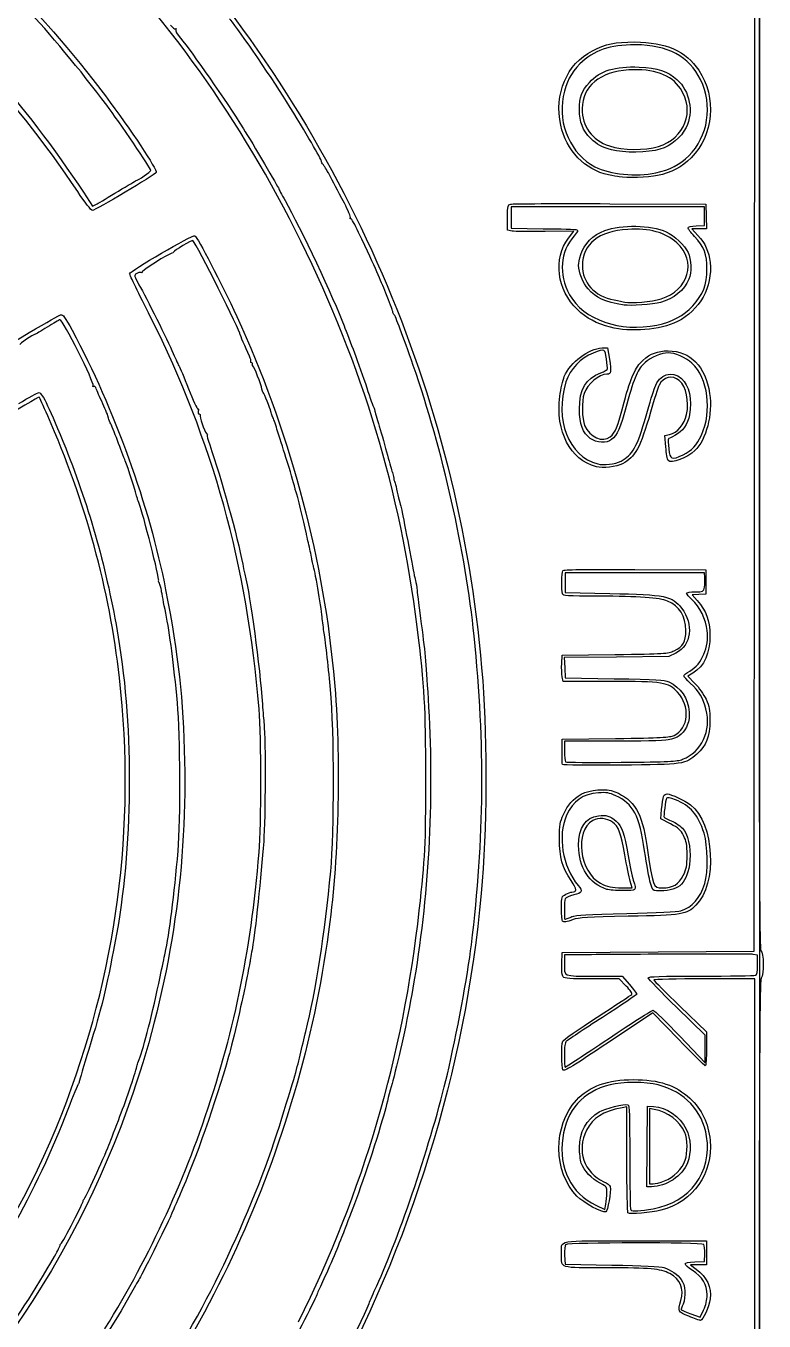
# Model space of a CAD drawing. Extents: x 30.9 to 96.9, y 156.2 to 225.1.
# Drawn here: x 81.19 to 96.92, y 180.49 to 208.09 of the extents above; entities that cross this region are included whole.
import ezdxf

# ---------------------------------------------------------------- set-up
doc = ezdxf.new("R2010")
doc.units = 0
doc.layers.add('Layer_1', color=7, linetype='CONTINUOUS')

msp = doc.modelspace()

# ---------------------------------------------------------------- linework, layer by layer
at = {"layer": 'Layer_1', "color": 3}
for p, q in [((96.819675, 223.645754), (96.819675, 157.5895)), ((96.71481, 199.963539), (96.72281, 211.556539)), ((93.66961, 205.446217), (93.66961, 205.446247)), ((94.66777, 205.519797), (94.66777, 205.519847)), ((93.82922, 204.872257), (93.82922, 204.872237)), ((94.61168, 204.958937), (94.61168, 204.958937)), ((82.28945, 204.557777), (82.28945, 204.557657)), ((82.41274, 204.544617), (82.60583, 204.250887)), ((83.15928, 204.569667), (83.15991, 204.569457)), ((82.60583, 204.250887), (82.70143, 204.298687)), ((93.63235, 204.300627), (95.67672, 204.292627)), ((95.67672, 204.292627), (95.68572, 204.027247)), ((91.45172, 203.734097), (91.45172, 204.005097)), ((93.58692, 204.231397), (91.5274, 204.231397)), ((91.5274, 204.231397), (91.5274, 204.003937)), ((91.5274, 204.003937), (91.5274, 203.776477)), ((95.64644, 204.231397), (93.58692, 204.231397)), ((95.64644, 204.034267), (95.64644, 204.231397)), ((95.64644, 203.837137), (95.64644, 204.034267)), ((95.68572, 204.027247), (95.69472, 203.761877)), ((91.55012, 203.715997), (91.45172, 203.734097)), ((91.5274, 203.776477), (92.20886, 203.768477)), ((92.86289, 203.715997), (92.25572, 203.706997)), ((92.75184, 203.569147), (92.86289, 203.715997)), ((95.53825, 203.761877), (95.38178, 203.761877)), ((95.38178, 203.761877), (95.50948, 203.623147)), ((95.4723, 203.828137), (95.64644, 203.837137)), ((95.69472, 203.761877), (95.53825, 203.761877)), ((93.93523, 202.141147), (93.93523, 202.141087)), ((94.72396, 202.272727), (94.72396, 202.272707)), ((93.6438, 201.668657), (93.64332, 201.668267)), ((94.63405, 201.714407), (94.63408, 201.714767)), ((93.46515, 201.226427), (93.58568, 201.229427)), ((93.58568, 201.229427), (93.62378, 200.986797)), ((96.70681, 188.37057), (96.71481, 199.963539)), ((94.80493, 199.364007), (94.90483, 199.384007)), ((94.82563, 199.115577), (94.80493, 199.364007)), ((93.87146, 198.816645), (93.87148, 198.816625)), ((93.34466, 198.693615), (93.34462, 198.693065)), ((94.16234, 196.43702), (92.67827, 196.43702)), ((92.67827, 196.43702), (92.67827, 196.22472)), ((95.64641, 196.43702), (94.16234, 196.43702)), ((94.1644, 196.50564), (95.67679, 196.49764)), ((95.65641, 196.33291), (95.64641, 196.43702)), ((95.67679, 196.49764), (95.67679, 196.23985)), ((92.67827, 196.22472), (92.67827, 196.01242)), ((92.67827, 196.01242), (93.63232, 195.99352)), ((95.67679, 196.23985), (95.67679, 195.98206)), ((95.53098, 195.97306), (95.38516, 195.96406)), ((95.38516, 195.96406), (95.49646, 195.8407)), ((95.67679, 195.98206), (95.53098, 195.97306)), ((92.60713, 194.49975), (92.61733, 194.67801)), ((92.61733, 194.67801), (93.73796, 194.69321)), ((93.7749, 194.63766), (92.66056, 194.62766)), ((92.66056, 194.62766), (92.66956, 194.41009)), ((94.88924, 194.64766), (93.7749, 194.63766)), ((95.04067, 194.72346), (94.88924, 194.64766)), ((92.66956, 194.41009), (92.67856, 194.19252)), ((92.63533, 194.11694), (92.61613, 194.21922)), ((93.62794, 194.11694), (92.63533, 194.11694)), ((92.67856, 194.19252), (93.72347, 194.17732)), ((95.39843, 194.29591), (95.29311, 194.23071)), ((95.29311, 194.23071), (95.44563, 194.07554)), ((92.61344, 192.63083), (92.61744, 192.88862)), ((92.61744, 192.88862), (93.75321, 192.90382)), ((93.68907, 192.84284), (92.66344, 192.84284)), ((92.66344, 192.84284), (92.66344, 192.6356)), ((95.18132, 192.45924), (95.18103, 192.45948)), ((92.62394, 192.34898), (92.62394, 192.34844)), ((94.71583, 191.18917), (94.73593, 191.38684)), ((94.92216, 191.08356), (94.71583, 191.18917)), ((93.57159, 189.68696), (93.57159, 189.68699)), ((93.8944, 189.72192), (94.11102, 189.71992)), ((94.11102, 189.71992), (94.06764, 189.86337)), ((92.81885, 189.1026), (92.81836, 189.10267)), ((92.62287, 189.01169), (92.62278, 189.01167)), ((92.60905, 188.10226), (92.61805, 188.34017)), ((92.61805, 188.34017), (94.66243, 188.35537)), ((92.98887, 188.29458), (92.66332, 188.29422)), ((92.66332, 188.29422), (92.66332, 188.11473)), ((94.66243, 188.35537), (96.70681, 188.37057)), ((96.78231, 188.28718), (96.68391, 188.30248)), ((96.78231, 188.08157), (96.78231, 188.28718)), ((93.83168, 187.77912), (93.25122, 187.77912)), ((93.29585, 187.83929), (93.89161, 187.83929)), ((93.98066, 187.62767), (93.83168, 187.77912)), ((93.89161, 187.83929), (94.04978, 187.65935)), ((96.72162, 187.77908), (95.64643, 187.77908)), ((96.72162, 173.6385), (96.72162, 187.77908)), ((95.6636, 186.58057), (95.05691, 187.17283)), ((95.13185, 187.19294), (95.69186, 186.65224)), ((94.55038, 187.05942), (93.60503, 186.42709)), ((95.09349, 186.49426), (94.55038, 187.05942)), ((95.69186, 186.65224), (95.69186, 186.29067)), ((93.60223, 186.50485), (93.60207, 186.50475)), ((95.12856, 186.55212), (95.6616, 185.99292)), ((95.6626, 186.28674), (95.6636, 186.58057)), ((95.6616, 185.99292), (95.6626, 186.28674)), ((93.99582, 185.0536), (93.89742, 185.0339)), ((93.99582, 183.9341), (93.99582, 185.0536)), ((94.42692, 184.20716), (94.43492, 185.06393)), ((94.43492, 185.06393), (94.56242, 185.05793)), ((94.57879, 184.99856), (94.48039, 185.01696)), ((94.48039, 185.01696), (94.48039, 184.21402)), ((94.41881, 183.34999), (94.42692, 184.20716)), ((94.48039, 184.21402), (94.48039, 183.41108)), ((94.51979, 183.34999), (94.41881, 183.34999)), ((94.48039, 183.41108), (94.55489, 183.41108)), ((94.79436, 183.47288), (94.79444, 183.47281)), ((93.33615, 182.95562), (93.52635, 182.86542)), ((93.52635, 182.86542), (93.54735, 182.97923)), ((94.01858, 182.79098), (94.01852, 182.79101)), ((94.55362, 182.88017), (94.55366, 182.87971)), ((94.16562, 182.19792), (95.69188, 182.19792)), ((95.69188, 182.19792), (95.69188, 181.94013)), ((95.64644, 181.7582), (95.65544, 181.91989)), ((95.69188, 181.94013), (95.69188, 181.68234)), ((92.66884, 181.89154), (92.67784, 181.69748)), ((92.67784, 181.69748), (93.67731, 181.68018)), ((95.52076, 181.68234), (95.34963, 181.68234)), ((95.34963, 181.68234), (95.47134, 181.59404)), ((95.44201, 181.7492), (95.64644, 181.7582)), ((95.69188, 181.68234), (95.52076, 181.68234)), ((95.70483, 181.04835), (95.70527, 181.04842)), ((95.31329, 180.58921), (95.31329, 180.58922)), ((95.35844, 180.64156), (95.55513, 180.56666)), ((95.55513, 180.56666), (95.62963, 180.72261))]:
    msp.add_line(p, q, dxfattribs=at)
for points in [[(71.74991, 214.721757), (76.17401, 213.190957), (80.05657, 210.357187), (82.88115, 206.597397)], [(96.8606, 211.546439), (96.8171, 211.529739), (96.8128, 210.475339), (96.8128, 199.960089)], [(87.04596, 203.503999), (85.75573, 206.110409), (84.19785, 208.290179), (82.16872, 210.328169)], [(82.28945, 204.557657), (80.88711, 206.666227), (79.19974, 208.453587), (77.17131, 209.979107)], [(84.25348, 209.975399), (88.1531, 205.487799), (90.47755, 199.965459), (90.92201, 194.13257)], [(82.90967, 206.400077), (82.35978, 207.134297), (81.64825, 207.989847), (81.21769, 208.434517)], [(86.74123, 206.476249), (86.37955, 207.058759), (85.61652, 208.166389), (85.52715, 208.238639)], [(84.27111, 208.106899), (84.31041, 208.053299), (84.35611, 208.017899), (84.37268, 208.028199)], [(84.38068, 208.011099), (84.36788, 207.990299), (84.40858, 207.915299), (84.47778, 207.832019)], [(84.37268, 208.028199), (84.38988, 208.038799), (84.39338, 208.031199), (84.38068, 208.011099)], [(84.47778, 207.832019), (84.72946, 207.529329), (85.4467, 206.498329), (85.82231, 205.899299)], [(94.17753, 207.686407), (93.62228, 207.688407), (93.2907, 207.574107), (92.99499, 207.279857)], [(93.26058, 207.559767), (93.54719, 207.708657), (93.73941, 207.748557), (94.16238, 207.746937)], [(94.16238, 207.746937), (94.82712, 207.743937), (95.2558, 207.555797), (95.5267, 207.146717)], [(95.56536, 206.944967), (95.32349, 207.440337), (94.86683, 207.684307), (94.17753, 207.686407)], [(92.58565, 205.971417), (92.44345, 206.643207), (92.71176, 207.274647), (93.26058, 207.559767)], [(92.99499, 207.279857), (92.79929, 207.085127), (92.70505, 206.900117), (92.63997, 206.582847)], [(94.03642, 207.150897), (93.41625, 207.113497), (93.04922, 206.808487), (93.04404, 206.326207)], [(93.1959, 206.884317), (93.42415, 207.137307), (93.74235, 207.235517), (94.25731, 207.211917)], [(95.13706, 206.755967), (94.94292, 207.046457), (94.56332, 207.182667), (94.03642, 207.150897)], [(94.25731, 207.211917), (94.64875, 207.194017), (94.8623, 207.123617), (95.06365, 206.946097)], [(95.5267, 207.146717), (95.91284, 206.563617), (95.84365, 205.757737), (95.36656, 205.281317)], [(80.52022, 207.014397), (81.0291, 206.478477), (81.81983, 205.446567), (82.41274, 204.544617)], [(92.98473, 206.309067), (92.98544, 206.574897), (93.03243, 206.703177), (93.1959, 206.884317)], [(94.66777, 205.519847), (95.23289, 205.694637), (95.45513, 206.280017), (95.13706, 206.755967)], [(95.06365, 206.946097), (95.33853, 206.703807), (95.4249, 206.252657), (95.25888, 205.926227)], [(95.31451, 205.320667), (95.73029, 205.737017), (95.83239, 206.398077), (95.56536, 206.944967)], [(82.88115, 206.597397), (83.42423, 205.874497), (83.98594, 205.027437), (83.96238, 204.966897)], [(87.48445, 205.206539), (87.48445, 205.247839), (87.16369, 205.795839), (86.74123, 206.476249)], [(92.63997, 206.582847), (92.51836, 205.990067), (92.80996, 205.343237), (93.31356, 205.088667)], [(83.84962, 205.009137), (83.84962, 205.046237), (83.16612, 206.057667), (82.90967, 206.400077)], [(93.22694, 205.692017), (93.05114, 205.866257), (92.98406, 206.037137), (92.98473, 206.309067)], [(93.04404, 206.326207), (93.04004, 205.946667), (93.24946, 205.659317), (93.62316, 205.531797)], [(93.60207, 204.917337), (93.10592, 205.016137), (92.69838, 205.438787), (92.58565, 205.971417)], [(95.25888, 205.926227), (95.14748, 205.707157), (94.93995, 205.533957), (94.69992, 205.459717)], [(85.82231, 205.899299), (86.01384, 205.593839), (86.57399, 204.641449), (86.57399, 204.621259)], [(93.66961, 205.446247), (93.45602, 205.503847), (93.36691, 205.553307), (93.22694, 205.692017)], [(93.62316, 205.531797), (93.90041, 205.437197), (94.38271, 205.431687), (94.66777, 205.519797)], [(94.69992, 205.459717), (94.46255, 205.386317), (93.91834, 205.379217), (93.66961, 205.446217)], [(87.52665, 205.129039), (87.50345, 205.155339), (87.48445, 205.190239), (87.48445, 205.206539)], [(87.97377, 204.312789), (87.68373, 204.870969), (87.56819, 205.081909), (87.52665, 205.129039)], [(94.61168, 204.958937), (94.91493, 205.023237), (95.12602, 205.131927), (95.31451, 205.320667)], [(95.36656, 205.281317), (95.16406, 205.079107), (94.94383, 204.962227), (94.64645, 204.899157)], [(83.96238, 204.966897), (83.94368, 204.918797), (82.66499, 204.155927), (82.60311, 204.155927)], [(83.53398, 204.792677), (83.56988, 204.792677), (83.84962, 204.984487), (83.84962, 205.009137)], [(93.31356, 205.088667), (93.63508, 204.926147), (94.19391, 204.870307), (94.61168, 204.958937)], [(93.82922, 204.872237), (93.79592, 204.879237), (93.69369, 204.899137), (93.60207, 204.917337)], [(94.64645, 204.899157), (94.45417, 204.858357), (93.9789, 204.842757), (93.82922, 204.872257)], [(82.60311, 204.155927), (82.57721, 204.155927), (82.43862, 204.333467), (82.28945, 204.557777)], [(82.70143, 204.298687), (82.75403, 204.324987), (82.96006, 204.446897), (83.15928, 204.569667)], [(83.15991, 204.569457), (83.35913, 204.692227), (83.52746, 204.792677), (83.53398, 204.792677)], [(86.57399, 204.621259), (86.57399, 204.614259), (86.63489, 204.500799), (86.70928, 204.369489)], [(86.70928, 204.369489), (87.03556, 203.793679), (87.74548, 202.286129), (87.96692, 201.698829)], [(88.10084, 203.997239), (88.11184, 204.015039), (88.05474, 204.157079), (87.97377, 204.312789)], [(91.45172, 204.005097), (91.45172, 204.261017), (91.45572, 204.277017), (91.51982, 204.292627)], [(91.51982, 204.292627), (91.55732, 204.301627), (92.50794, 204.305327), (93.63235, 204.300627)], [(88.10784, 203.981439), (88.09274, 203.972439), (88.08944, 203.979439), (88.10084, 203.997239)], [(88.27835, 203.690429), (88.19965, 203.859659), (88.1229, 203.990609), (88.10784, 203.981439)], [(92.25572, 203.706997), (91.92178, 203.701997), (91.60425, 203.705997), (91.55012, 203.715997)], [(92.20886, 203.768477), (92.58367, 203.764477), (92.90869, 203.753877), (92.93115, 203.745577)], [(92.93115, 203.745577), (92.96055, 203.734677), (92.94445, 203.699077), (92.87415, 203.618827)], [(93.01484, 203.217627), (93.08024, 203.438517), (93.27838, 203.636887), (93.52637, 203.729827)], [(94.01653, 203.753287), (93.39448, 203.715587), (93.04675, 203.441327), (93.04651, 202.988087)], [(93.52637, 203.729827), (93.8755, 203.860667), (94.50125, 203.846867), (94.83404, 203.701027)], [(95.05672, 203.469167), (94.81316, 203.689077), (94.4762, 203.781117), (94.01653, 203.753287)], [(95.29814, 203.785837), (95.29814, 203.805037), (95.37164, 203.822937), (95.4723, 203.828137)], [(95.43658, 203.604387), (95.36048, 203.685887), (95.29814, 203.767547), (95.29814, 203.785837)], [(83.39564, 202.805899), (83.39564, 202.862299), (84.73853, 203.647149), (84.78555, 203.618259)], [(84.74315, 203.513629), (84.72715, 203.529929), (84.33428, 203.295649), (84.33428, 203.269789)], [(85.75334, 201.509009), (85.76714, 201.567109), (84.83209, 203.422739), (84.74315, 203.513629)], [(84.78555, 203.618259), (84.84645, 203.580759), (85.35587, 202.602229), (85.68177, 201.896419)], [(89.52589, 195.28506), (89.17527, 198.142185), (88.35589, 200.857789), (87.04596, 203.503999)], [(88.85841, 202.391089), (88.73185, 202.709409), (88.66547, 202.858119), (88.27835, 203.690429)], [(92.94253, 202.043377), (92.50465, 202.458067), (92.42055, 203.131027), (92.75184, 203.569147)], [(92.87415, 203.618827), (92.57059, 203.272617), (92.53366, 202.804647), (92.77485, 202.360867)], [(94.72396, 202.272707), (95.3198, 202.458727), (95.49163, 203.076497), (95.05672, 203.469167)], [(94.83404, 203.701027), (95.00382, 203.626627), (95.23406, 203.410177), (95.30208, 203.261077)], [(95.70295, 202.912257), (95.70495, 203.223117), (95.64455, 203.381807), (95.43658, 203.604387)], [(95.50948, 203.623147), (95.66746, 203.451527), (95.74256, 203.285377), (95.76892, 203.049157)], [(84.29648, 203.244989), (84.23508, 203.243989), (83.63725, 202.862209), (83.66027, 202.839149)], [(84.33428, 203.269789), (84.33428, 203.256689), (84.31728, 203.245489), (84.29648, 203.244989)], [(92.96604, 202.988087), (92.96604, 203.023687), (92.98804, 203.127017), (93.01484, 203.217627)], [(95.30208, 203.261077), (95.36858, 203.115347), (95.37598, 202.830487), (95.31708, 202.689247)], [(93.16965, 202.484177), (93.06495, 202.600237), (92.96604, 202.845017), (92.96604, 202.988087)], [(93.04651, 202.988087), (93.04622, 202.613767), (93.30261, 202.333817), (93.72321, 202.248927)], [(95.76892, 203.049157), (95.82642, 202.533207), (95.54194, 202.019187), (95.07148, 201.789247)], [(95.3983, 202.122657), (95.62096, 202.363477), (95.70006, 202.568497), (95.70295, 202.912257)], [(83.84407, 201.880239), (83.59743, 202.371759), (83.39564, 202.788299), (83.39564, 202.805899)], [(83.53887, 202.809249), (83.48867, 202.771049), (83.49217, 202.756449), (83.59517, 202.575059)], [(83.63687, 202.834149), (83.61237, 202.843149), (83.56827, 202.831149), (83.53887, 202.809249)], [(83.66027, 202.839149), (83.67187, 202.827549), (83.66127, 202.825249), (83.63687, 202.834149)], [(95.31708, 202.689247), (95.22178, 202.460777), (94.98805, 202.269937), (94.71435, 202.197047)], [(83.59517, 202.575059), (83.75647, 202.291069), (84.2045, 201.391569), (84.32452, 201.110779)], [(89.00412, 202.002789), (88.99912, 202.027789), (88.93342, 202.202549), (88.85841, 202.391089)], [(92.77485, 202.360867), (93.06469, 201.827607), (93.85949, 201.551247), (94.63405, 201.714407)], [(93.93523, 202.141087), (93.50047, 202.215987), (93.35133, 202.282817), (93.16965, 202.484177)], [(93.72321, 202.248927), (93.81481, 202.230427), (93.91705, 202.209027), (93.95037, 202.201327)], [(94.71435, 202.197047), (94.54957, 202.153147), (94.0666, 202.118547), (93.93523, 202.141147)], [(93.95037, 202.201327), (94.07907, 202.171627), (94.53505, 202.213727), (94.72396, 202.272727)], [(94.63408, 201.714767), (94.96431, 201.784367), (95.20355, 201.912017), (95.3983, 202.122657)], [(77.86062, 199.492329), (77.87922, 199.540929), (81.83508, 201.916799), (81.92641, 201.934249)], [(81.91194, 201.827899), (81.89444, 201.823899), (81.77149, 201.751899), (81.6388, 201.668679)], [(82.61941, 200.418809), (82.65381, 200.474509), (81.96745, 201.841519), (81.91194, 201.827899)], [(81.92641, 201.934249), (81.97641, 201.944249), (82.01921, 201.885849), (82.17145, 201.602669)], [(86.15631, 193.52584), (85.89269, 196.63793), (85.17701, 199.223759), (83.84407, 201.880239)], [(85.68177, 201.896419), (86.77713, 199.524259), (87.48814, 196.91317), (87.7415, 194.33231)], [(89.03172, 201.942089), (89.02172, 201.950089), (89.00932, 201.977789), (89.00412, 202.002789)], [(89.44309, 200.850269), (89.22249, 201.484539), (89.05855, 201.919649), (89.03172, 201.942089)], [(93.64332, 201.668267), (93.34812, 201.745767), (93.13805, 201.858207), (92.94253, 202.043377)], [(95.07148, 201.789247), (94.69998, 201.607677), (94.07664, 201.555037), (93.6438, 201.668657)], [(81.38359, 201.517279), (81.34179, 201.517279), (81.03698, 201.311529), (81.05382, 201.294679)], [(81.6388, 201.668679), (81.50611, 201.585379), (81.39126, 201.517279), (81.38359, 201.517279)], [(82.17145, 201.602669), (83.07191, 199.927509), (83.81572, 197.863206), (84.16375, 196.07341)], [(85.95465, 201.048349), (85.86105, 201.252579), (85.75178, 201.502509), (85.75334, 201.509009)], [(87.96692, 201.698829), (88.01412, 201.573729), (88.11305, 201.314419), (88.18683, 201.122589)], [(84.32452, 201.110779), (84.38162, 200.977059), (84.43905, 200.853469), (84.45202, 200.836119)], [(85.98105, 200.934619), (85.98905, 200.947819), (85.97705, 200.999019), (85.95465, 201.048349)], [(88.18683, 201.122589), (88.26053, 200.930759), (88.37951, 200.596389), (88.45103, 200.379549)], [(92.66164, 200.618777), (92.79033, 200.919387), (93.1889, 201.220817), (93.46515, 201.226427)], [(93.27782, 201.117837), (93.01486, 201.019337), (92.77897, 200.771187), (92.69766, 200.507587)], [(93.56013, 200.993877), (93.53203, 201.210857), (93.52923, 201.212037), (93.27782, 201.117837)], [(93.58583, 200.778537), (93.58511, 200.792737), (93.57363, 200.889617), (93.56013, 200.993877)], [(93.62378, 200.986797), (93.66698, 200.711527), (93.65988, 200.668357), (93.57158, 200.668357)], [(93.93856, 200.074177), (94.08307, 200.609657), (94.17486, 200.813417), (94.33806, 200.961067)], [(94.33806, 200.961067), (94.503, 201.110277), (94.64358, 201.163547), (94.87416, 201.164197)], [(94.87411, 201.122777), (94.74377, 201.122777), (94.49655, 201.018897), (94.38289, 200.916357)], [(95.38139, 200.900867), (95.25349, 201.018397), (95.01485, 201.122777), (94.87411, 201.122777)], [(94.87416, 201.164197), (95.34922, 201.165197), (95.66845, 200.837767), (95.75879, 200.255897)], [(84.45202, 200.836119), (84.46492, 200.818819), (84.5547, 200.603619), (84.6514, 200.357989)], [(86.00015, 200.910619), (85.98155, 200.910619), (85.97295, 200.921419), (85.98105, 200.934619)], [(86.01685, 200.882919), (86.02585, 200.898219), (86.01885, 200.910619), (86.00015, 200.910619)], [(86.02285, 200.845019), (86.00995, 200.851019), (86.00705, 200.867619), (86.01685, 200.882919)], [(86.21754, 200.349599), (86.20334, 200.442099), (86.04953, 200.833489), (86.02285, 200.845019)], [(90.73999, 195.08792), (90.56049, 196.86978), (90.07085, 199.045317), (89.44309, 200.850269)], [(92.98496, 199.922727), (92.98396, 200.347877), (93.1165, 200.573917), (93.43831, 200.696237)], [(93.43831, 200.696237), (93.52001, 200.727337), (93.58642, 200.764337), (93.58583, 200.778537)], [(94.38289, 200.916357), (94.22648, 200.775257), (94.15791, 200.618527), (93.99546, 200.030957)], [(94.58972, 200.386407), (94.69137, 200.666527), (94.9555, 200.754177), (95.15895, 200.575307)], [(95.58423, 199.366637), (95.8184, 199.879357), (95.7251, 200.585087), (95.38139, 200.900867)], [(82.63181, 200.406009), (82.61301, 200.394309), (82.60771, 200.400009), (82.61941, 200.418809)], [(82.68631, 200.357609), (82.67411, 200.396109), (82.65021, 200.417409), (82.63181, 200.406009)], [(92.69766, 200.507587), (92.44837, 199.699387), (92.75066, 198.916595), (93.37489, 198.753845)], [(92.56594, 200.196387), (92.58554, 200.351397), (92.62854, 200.541467), (92.66164, 200.618777)], [(93.57158, 200.668357), (93.39706, 200.668357), (93.15659, 200.463577), (93.08276, 200.252107)], [(94.6809, 200.431467), (94.6581, 200.386567), (94.57631, 200.128327), (94.49916, 199.857517)], [(95.11211, 200.530867), (94.96053, 200.658577), (94.7746, 200.615667), (94.6809, 200.431467)], [(95.26808, 199.804877), (95.32768, 200.092677), (95.26008, 200.405867), (95.11211, 200.530867)], [(95.15895, 200.575307), (95.31983, 200.433857), (95.38957, 200.120727), (95.33093, 199.803067)], [(81.46944, 200.179479), (81.46144, 200.188479), (79.55135, 199.060667), (79.49241, 199.012297)], [(81.03342, 200.042069), (81.24165, 200.169149), (81.43631, 200.273299), (81.46601, 200.273499)], [(81.46601, 200.273499), (81.53261, 200.273899), (81.69872, 199.927679), (82.03364, 199.089819)], [(81.65065, 199.780649), (81.55695, 199.993529), (81.47536, 200.172999), (81.46944, 200.179479)], [(82.82478, 200.036919), (82.76058, 200.175529), (82.69826, 200.319829), (82.68631, 200.357609)], [(84.6514, 200.357989), (84.7481, 200.112359), (84.83773, 199.917899), (84.85057, 199.925849)], [(86.24384, 200.273799), (86.23484, 200.281799), (86.22264, 200.316299), (86.21754, 200.349599)], [(86.4061, 199.875189), (86.3938, 199.936289), (86.26356, 200.256239), (86.24384, 200.273799)], [(88.45103, 200.379549), (88.52253, 200.162699), (88.5891, 199.971629), (88.59888, 199.954949)], [(93.34462, 198.693065), (92.78773, 198.838805), (92.47167, 199.448997), (92.56594, 200.196387)], [(93.08276, 200.252107), (93.02866, 200.097167), (93.03596, 199.709897), (93.09546, 199.576537)], [(94.4056, 199.779067), (94.4813, 200.042687), (94.56417, 200.315987), (94.58972, 200.386407)], [(95.75879, 200.255897), (95.82739, 199.814087), (95.68699, 199.267937), (95.44604, 199.039755)], [(82.94173, 199.748799), (82.94173, 199.768599), (82.88903, 199.898319), (82.82478, 200.036919)], [(84.85857, 199.879649), (84.84957, 199.844349), (84.85757, 199.818949), (84.87827, 199.818949)], [(84.85057, 199.925849), (84.86337, 199.933849), (84.86677, 199.912949), (84.85857, 199.879649)], [(86.4517, 199.743059), (86.4312, 199.793059), (86.4106, 199.852559), (86.4061, 199.875189)], [(88.59888, 199.954949), (88.60888, 199.938249), (88.61898, 199.909649), (88.62178, 199.891249)], [(88.62178, 199.891249), (88.62478, 199.872949), (88.66838, 199.722779), (88.71908, 199.557639)], [(93.2148, 199.298437), (93.05729, 199.410747), (92.98566, 199.605287), (92.98496, 199.922727)], [(93.64073, 199.333817), (93.74874, 199.419117), (93.78833, 199.517477), (93.93856, 200.074177)], [(93.99546, 200.030957), (93.84916, 199.501757), (93.79207, 199.368297), (93.67105, 199.272637)], [(94.49916, 199.857517), (94.28444, 199.103687), (94.17192, 198.896115), (93.90274, 198.757115)], [(96.8128, 199.960089), (96.8128, 190.43949), (96.8198, 188.38945), (96.8525, 188.37688)], [(83.18093, 194.19284), (82.96777, 196.08885), (82.4601, 197.942555), (81.65065, 199.780649)], [(82.98313, 199.633519), (82.96043, 199.677019), (82.94183, 199.728919), (82.94173, 199.748799)], [(83.13723, 199.254409), (83.07523, 199.419379), (83.00583, 199.589969), (82.98313, 199.633519)], [(84.87827, 199.818949), (84.89787, 199.818949), (84.90677, 199.807449), (84.89807, 199.793349)], [(84.89807, 199.793349), (84.88047, 199.764849), (84.98887, 199.461249), (85.03784, 199.401959)], [(86.5506, 199.454929), (86.5168, 199.563359), (86.4723, 199.693009), (86.4517, 199.743059)], [(93.09546, 199.576537), (93.21034, 199.319137), (93.47365, 199.201937), (93.64073, 199.333817)], [(93.87148, 198.816625), (94.12026, 198.944805), (94.21507, 199.115647), (94.4056, 199.779067)], [(94.90483, 199.384007), (95.06691, 199.416507), (95.2257, 199.600447), (95.26808, 199.804877)], [(95.33093, 199.803067), (95.29193, 199.591737), (95.18919, 199.447007), (95.01624, 199.359677)], [(85.03784, 199.401959), (85.05504, 199.381159), (85.06094, 199.364059), (85.05094, 199.364059)], [(85.05094, 199.364059), (85.04094, 199.364059), (85.06484, 199.271959), (85.10414, 199.159349)], [(86.72827, 198.893857), (86.66437, 199.094029), (86.58445, 199.346509), (86.5506, 199.454929)], [(88.71908, 199.557639), (88.76978, 199.392499), (88.84811, 199.114079), (88.89298, 198.938927)], [(93.67105, 199.272637), (93.56519, 199.188937), (93.3514, 199.201037), (93.2148, 199.298437)], [(95.01624, 199.359677), (94.94644, 199.324477), (94.88466, 199.291477), (94.87903, 199.286577)], [(95.19213, 198.950765), (95.38203, 199.040665), (95.48544, 199.150357), (95.58423, 199.366637)], [(82.03364, 199.089819), (82.55543, 197.784466), (82.91255, 196.5006), (83.15334, 195.06443)], [(83.30441, 198.817997), (83.27451, 198.893097), (83.19929, 199.089449), (83.13723, 199.254409)], [(85.10414, 199.159349), (85.35123, 198.451037), (85.69553, 197.205549), (85.80628, 196.61938)], [(94.87883, 198.827855), (94.86093, 198.849455), (94.83703, 198.978925), (94.82563, 199.115577)], [(94.87903, 199.286577), (94.87303, 199.281577), (94.87832, 199.187777), (94.89013, 199.078007)], [(95.44604, 199.039755), (95.27966, 198.882165), (94.93922, 198.754985), (94.87883, 198.827855)], [(94.89013, 199.078007), (94.91513, 198.844205), (94.94253, 198.832635), (95.19213, 198.950765)], [(83.56108, 198.017325), (83.54228, 198.105225), (83.35243, 198.697377), (83.30441, 198.817997)], [(86.92233, 198.226635), (86.88743, 198.376435), (86.82633, 198.586507), (86.72827, 198.893857)], [(88.89298, 198.938927), (88.93788, 198.763787), (88.98268, 198.606837), (88.99248, 198.590147)], [(93.90274, 198.757115), (93.77834, 198.692915), (93.47801, 198.658715), (93.34466, 198.693615)], [(93.37489, 198.753845), (93.50363, 198.720245), (93.74321, 198.750845), (93.87146, 198.816645)], [(88.99248, 198.590147), (89.00248, 198.573447), (89.01458, 198.525747), (89.01968, 198.484007)], [(89.01968, 198.484007), (89.02468, 198.442307), (89.03738, 198.387707), (89.04768, 198.362685)], [(86.94853, 198.150835), (86.93803, 198.175835), (86.92613, 198.209935), (86.92233, 198.226635)], [(89.04768, 198.362685), (89.05798, 198.337685), (89.07028, 198.298485), (89.07488, 198.275585)], [(89.07488, 198.275585), (89.10488, 198.127295), (89.15548, 197.915865), (89.17018, 197.877396)], [(83.60538, 197.892985), (83.58488, 197.942985), (83.56498, 197.998975), (83.56108, 198.017325)], [(87.16397, 197.266119), (87.10257, 197.545506), (86.96425, 198.113535), (86.94853, 198.150835)], [(84.01576, 196.27461), (84.03786, 196.29671), (83.67841, 197.714286), (83.60538, 197.892985)], [(89.17018, 197.877396), (89.18018, 197.852396), (89.19268, 197.804596), (89.19888, 197.771246)], [(89.19888, 197.771246), (89.24198, 197.541596), (89.45972, 196.40066), (89.46511, 196.37618)], [(87.22737, 196.9832), (87.20107, 197.099959), (87.17257, 197.227279), (87.16397, 197.266119)], [(87.28627, 196.68838), (87.28027, 196.73378), (87.25367, 196.86645), (87.22737, 196.9832)], [(85.80628, 196.61938), (85.81528, 196.56938), (85.83678, 196.47381), (85.85308, 196.40708)], [(87.31277, 196.58072), (87.30377, 196.59452), (87.29227, 196.64302), (87.28627, 196.68838)], [(87.49927, 195.49714), (87.47887, 195.7103), (87.33538, 196.54409), (87.31277, 196.58072)], [(84.03166, 196.21001), (84.01626, 196.23891), (84.00906, 196.26791), (84.01576, 196.27461)], [(85.85308, 196.40708), (85.97235, 195.91793), (86.17078, 194.44836), (86.22779, 193.63204)], [(89.46511, 196.37618), (89.46911, 196.35948), (89.48041, 196.31178), (89.49091, 196.27003)], [(89.49091, 196.27003), (89.50141, 196.22833), (89.51611, 196.1328), (89.52361, 196.05773)], [(92.62071, 195.98982), (92.59781, 196.06642), (92.60511, 196.43829), (92.63071, 196.47904)], [(92.63071, 196.47904), (92.64621, 196.50424), (93.05908, 196.51144), (94.1644, 196.50564)], [(95.64741, 196.12819), (95.65781, 196.18349), (95.66181, 196.27565), (95.65641, 196.33291)], [(84.07486, 196.05477), (84.06686, 196.11127), (84.04706, 196.18115), (84.03166, 196.21001)], [(84.16706, 195.57291), (84.12466, 195.78142), (84.08316, 195.99826), (84.07486, 196.05477)], [(84.16375, 196.07341), (84.43898, 194.65801), (84.53894, 193.7514), (84.5667, 192.41885)], [(89.52361, 196.05773), (89.53061, 195.98263), (89.57121, 195.66195), (89.61271, 195.34502)], [(93.39926, 195.93592), (92.6995, 195.93667), (92.63525, 195.94092), (92.62071, 195.98982)], [(93.63232, 195.99352), (94.82344, 195.96992), (94.96396, 195.94122), (95.16186, 195.68145)], [(95.26785, 195.99719), (95.26785, 196.01409), (95.34785, 196.02759), (95.44821, 196.02759)], [(95.38872, 195.85745), (95.32222, 195.91755), (95.26785, 195.98047), (95.26785, 195.99719)], [(95.44821, 196.02759), (95.62844, 196.02759), (95.62856, 196.02765), (95.64741, 196.12819)], [(94.86459, 195.83), (94.69113, 195.9026), (94.24169, 195.93505), (93.39926, 195.93592)], [(95.25119, 195.20749), (95.24919, 195.50978), (95.11592, 195.72484), (94.86459, 195.83)], [(95.71001, 195.20738), (95.68511, 195.42721), (95.54025, 195.72036), (95.38872, 195.85745)], [(95.49646, 195.8407), (95.68427, 195.63254), (95.76148, 195.42031), (95.7648, 195.10319)], [(84.41482, 193.66223), (84.33842, 194.49359), (84.25368, 195.14672), (84.16706, 195.57291)], [(87.54427, 195.14836), (87.52907, 195.24006), (87.50887, 195.39705), (87.49927, 195.49714)], [(95.16186, 195.68145), (95.42569, 195.33508), (95.36912, 194.88791), (95.04067, 194.72346)], [(89.70966, 192.07025), (89.70894, 193.58708), (89.68716, 193.97119), (89.52589, 195.28506)], [(89.61271, 195.34502), (89.70501, 194.64038), (89.71376, 194.54101), (89.76923, 193.57081)], [(94.99989, 194.77381), (95.1961, 194.86461), (95.25257, 194.96208), (95.25119, 195.20749)], [(95.34029, 194.34085), (95.59729, 194.49167), (95.7504, 194.8505), (95.71001, 195.20738)], [(83.15334, 195.06443), (83.48917, 193.0615), (83.46493, 190.56481), (83.09044, 188.58234)], [(87.67885, 193.95039), (87.64605, 194.31903), (87.57106, 194.98638), (87.54427, 195.14836)], [(90.68159, 188.50668), (90.96034, 190.80596), (90.97742, 192.73095), (90.73999, 195.08792)], [(95.7648, 195.10319), (95.7688, 194.71665), (95.64799, 194.45036), (95.39843, 194.29591)], [(93.73796, 194.69321), (94.80463, 194.70761), (94.86538, 194.71151), (94.99989, 194.77381)], [(87.7415, 194.33231), (87.90184, 192.69905), (87.87214, 190.61924), (87.6653, 188.99832)], [(92.61613, 194.21922), (92.60563, 194.27552), (92.60153, 194.40171), (92.60713, 194.49975)], [(95.20728, 194.23598), (95.20728, 194.25068), (95.26708, 194.29788), (95.34029, 194.34085)], [(81.94924, 184.89742), (83.12067, 187.86182), (83.53835, 191.01396), (83.18093, 194.19284)], [(90.92201, 194.13257), (91.02519, 192.7785), (91.01221, 190.97038), (90.88961, 189.59849)], [(95.07559, 193.88864), (94.86831, 194.10425), (94.78783, 194.11694), (93.62794, 194.11694)], [(93.72347, 194.17732), (94.64456, 194.16392), (94.78273, 194.15572), (94.88953, 194.10742)], [(94.88953, 194.10742), (95.14583, 193.99173), (95.29795, 193.76474), (95.31977, 193.46545)], [(95.34783, 194.07963), (95.27053, 194.15083), (95.20728, 194.22122), (95.20728, 194.23598)], [(95.68093, 193.53354), (95.62243, 193.76228), (95.53283, 193.90915), (95.34783, 194.07963)], [(95.44563, 194.07554), (95.52953, 193.99014), (95.63614, 193.83848), (95.68256, 193.73839)], [(87.68385, 190.0735), (87.76285, 190.911), (87.76035, 193.04018), (87.67885, 193.95039)], [(95.00189, 192.97022), (95.31309, 193.11147), (95.35235, 193.60075), (95.07559, 193.88864)], [(84.43012, 190.50808), (84.48732, 191.16577), (84.47862, 192.96848), (84.41482, 193.66223)], [(86.15731, 190.47785), (86.20631, 191.05431), (86.20551, 192.94078), (86.15631, 193.52584)], [(86.22779, 193.63204), (86.23889, 193.47358), (86.25419, 193.28251), (86.26179, 193.20744)], [(89.76923, 193.57081), (89.88491, 191.54742), (89.77023, 189.50834), (89.43393, 187.58096)], [(95.18103, 192.45948), (95.59152, 192.61547), (95.80079, 193.06509), (95.68093, 193.53354)], [(95.68256, 193.73839), (95.75586, 193.5803), (95.76676, 193.5206), (95.76516, 193.28347)], [(95.31977, 193.46545), (95.33067, 193.31599), (95.32013, 193.25798), (95.26277, 193.14788)], [(95.76516, 193.28347), (95.76316, 192.94343), (95.68626, 192.74559), (95.48912, 192.57189)], [(86.26179, 193.20744), (86.29629, 192.8675), (86.29129, 191.21291), (86.25379, 190.70536)], [(93.75321, 192.90382), (94.73305, 192.91692), (94.90447, 192.92602), (95.00189, 192.97022)], [(95.26277, 193.14788), (95.17347, 192.97681), (95.08223, 192.9118), (94.87783, 192.87344)], [(94.87783, 192.87344), (94.78813, 192.85664), (94.25315, 192.84284), (93.68907, 192.84284)], [(84.5667, 192.41885), (84.6172, 189.99313), (84.25026, 187.63416), (83.46552, 185.34023)], [(92.62394, 192.34844), (92.61594, 192.36194), (92.61104, 192.48905), (92.61344, 192.63083)], [(92.66344, 192.6356), (92.66344, 192.52161), (92.67344, 192.41841), (92.68554, 192.40624)], [(92.68554, 192.40624), (92.69764, 192.39404), (93.23263, 192.38904), (93.87431, 192.39504)], [(95.48912, 192.57189), (95.23689, 192.34956), (95.22103, 192.34727), (93.85488, 192.33518)], [(93.87431, 192.39504), (94.89696, 192.40504), (95.05832, 192.41244), (95.18132, 192.45924)], [(93.85488, 192.33518), (93.18601, 192.32918), (92.63209, 192.33546), (92.62394, 192.34898)], [(89.57103, 189.23456), (89.69845, 190.38254), (89.71021, 190.62327), (89.70966, 192.07025)], [(92.64346, 191.2812), (92.74106, 191.49352), (92.83907, 191.60514), (93.02307, 191.71375)], [(93.38885, 191.74406), (93.05972, 191.72046), (92.85253, 191.57417), (92.71166, 191.26585)], [(93.02307, 191.71375), (93.19785, 191.81693), (93.5565, 191.84438), (93.73859, 191.76855)], [(93.7576, 191.68396), (93.61986, 191.74746), (93.56366, 191.75666), (93.38885, 191.74406)], [(93.73859, 191.76855), (94.15567, 191.5948), (94.31826, 191.32201), (94.42051, 190.62441)], [(94.37404, 190.50775), (94.26137, 191.26522), (94.13245, 191.51119), (93.7576, 191.68396)], [(94.73593, 191.38684), (94.76563, 191.67888), (94.78063, 191.72103), (94.85478, 191.72069)], [(94.84249, 191.62768), (94.81959, 191.59058), (94.77259, 191.23413), (94.78899, 191.22275)], [(95.0283, 191.59868), (94.90813, 191.64598), (94.85856, 191.65378), (94.84249, 191.62768)], [(94.85478, 191.72069), (94.93858, 191.7203), (95.2236, 191.58728), (95.3542, 191.48753)], [(95.6395, 190.88688), (95.51816, 191.27587), (95.34962, 191.47215), (95.0283, 191.59868)], [(95.3542, 191.48753), (95.86028, 191.101), (95.92853, 189.79716), (95.46623, 189.34756)], [(92.71166, 191.26585), (92.51317, 190.8314), (92.62016, 190.17571), (92.95573, 189.76994)], [(92.55916, 190.76561), (92.55987, 191.06512), (92.56816, 191.11784), (92.64346, 191.2812)], [(93.26891, 191.15186), (92.8743, 190.93933), (92.98306, 190.0519), (93.43222, 189.81932)], [(92.96671, 190.62272), (92.96771, 191.0041), (93.11186, 191.2204), (93.38965, 191.25771)], [(93.69031, 191.12226), (93.57349, 191.20766), (93.39566, 191.22016), (93.26891, 191.15186)], [(93.38965, 191.25771), (93.55067, 191.27931), (93.64293, 191.25071), (93.76613, 191.14289)], [(93.95079, 190.42685), (93.87199, 190.87712), (93.81397, 191.03189), (93.69031, 191.12226)], [(93.76613, 191.14289), (93.89303, 191.03131), (93.94272, 190.88854), (94.02477, 190.39973)], [(94.78899, 191.22275), (94.79399, 191.21875), (94.87749, 191.17835), (94.97413, 191.13195)], [(95.20325, 190.83202), (95.13985, 190.95588), (95.09727, 190.99392), (94.92216, 191.08356)], [(94.97413, 191.13195), (95.09029, 191.07625), (95.17446, 191.01016), (95.22254, 190.93694)], [(92.80669, 189.87363), (92.61489, 190.16006), (92.55843, 190.36349), (92.55916, 190.76561)], [(95.27795, 190.41806), (95.27795, 190.64345), (95.26605, 190.70933), (95.20325, 190.83202)], [(95.22254, 190.93694), (95.32419, 190.78212), (95.36895, 190.47347), (95.32746, 190.21336)], [(95.6541, 189.81022), (95.7319, 190.06635), (95.7245, 190.61423), (95.6395, 190.88688)], [(84.15275, 188.32445), (84.24165, 188.73047), (84.34889, 189.5745), (84.43012, 190.50808)], [(84.94774, 184.66997), (85.61718, 186.59408), (85.97157, 188.29574), (86.15731, 190.47785)], [(86.25379, 190.70536), (86.20259, 190.00503), (86.06889, 188.74001), (86.01499, 188.44606)], [(93.57159, 189.68699), (93.19407, 189.80198), (92.96538, 190.15576), (92.96671, 190.62272)], [(94.49783, 189.81778), (94.47313, 189.90538), (94.41753, 190.21584), (94.37404, 190.50775)], [(94.42051, 190.62441), (94.55336, 189.71796), (94.55286, 189.71932), (94.75119, 189.71932)], [(94.06764, 189.86337), (94.04374, 189.94257), (93.99124, 190.19617), (93.95079, 190.42685)], [(94.02477, 190.39973), (94.05847, 190.19848), (94.10657, 189.96647), (94.13153, 189.88415)], [(95.32746, 190.21336), (95.25856, 189.78125), (95.0799, 189.6394), (94.62513, 189.65562)], [(95.19785, 189.98611), (95.26605, 190.1257), (95.27795, 190.1898), (95.27795, 190.41806)], [(87.15194, 186.65643), (87.36121, 187.48882), (87.56135, 188.77448), (87.68385, 190.0735)], [(94.75119, 189.71932), (94.98107, 189.71932), (95.10311, 189.79222), (95.19785, 189.98611)], [(92.82059, 189.62877), (92.93888, 189.62977), (92.936, 189.68047), (92.80669, 189.87363)], [(92.95573, 189.76994), (93.06021, 189.64361), (93.04533, 189.61172), (92.86273, 189.57079)], [(93.43222, 189.81932), (93.58152, 189.74202), (93.66365, 189.72472), (93.8944, 189.72192)], [(93.91251, 189.66126), (93.76676, 189.66226), (93.61334, 189.67426), (93.57159, 189.68696)], [(94.13153, 189.88415), (94.20203, 189.65136), (94.20883, 189.65835), (93.91251, 189.66126)], [(94.62513, 189.65562), (94.55233, 189.65762), (94.53753, 189.67712), (94.49783, 189.81778)], [(95.14363, 189.22897), (95.39034, 189.30967), (95.56106, 189.50412), (95.6541, 189.81022)], [(90.88961, 189.59849), (90.55623, 185.86959), (89.38416, 182.06776), (87.56103, 178.8016)], [(92.60258, 189.28384), (92.60258, 189.53218), (92.60358, 189.53646), (92.69188, 189.58207)], [(92.681, 189.48769), (92.6617, 189.43739), (92.656, 189.052), (92.675, 189.052)], [(92.86273, 189.57079), (92.77043, 189.55009), (92.69102, 189.51379), (92.681, 189.48769)], [(92.69188, 189.58207), (92.74098, 189.60747), (92.79894, 189.62857), (92.82059, 189.62877)], [(86.99769, 180.47377), (88.38297, 183.25625), (89.2261, 186.12664), (89.57103, 189.23456)], [(92.62278, 189.01167), (92.61168, 189.02277), (92.60258, 189.14527), (92.60258, 189.28384)], [(92.675, 189.052), (92.681, 189.052), (92.7459, 189.0747), (92.81885, 189.1026)], [(92.81836, 189.10267), (92.92821, 189.14457), (93.1297, 189.15687), (93.9958, 189.17427)], [(94.02617, 189.11349), (93.1618, 189.09599), (92.95837, 189.08359), (92.84874, 189.04189)], [(93.9958, 189.17427), (94.61999, 189.18687), (95.08215, 189.20887), (95.14363, 189.22897)], [(95.46623, 189.34756), (95.26112, 189.14811), (95.19368, 189.13715), (94.02617, 189.11349)], [(87.6653, 188.99832), (87.36905, 186.67647), (86.7277, 184.39883), (85.76332, 182.24369)], [(92.84874, 189.04189), (92.70498, 188.98719), (92.65412, 188.98039), (92.62287, 189.01169)], [(83.09044, 188.58234), (82.89218, 187.53281), (82.80854, 187.19135), (82.52586, 186.27739)], [(84.04755, 187.82403), (84.08895, 188.02419), (84.13625, 188.24938), (84.15275, 188.32445)], [(86.01499, 188.44606), (85.99209, 188.32087), (85.96699, 188.1775), (85.95929, 188.12745)], [(90.16873, 185.7468), (90.36307, 186.56965), (90.60385, 187.86536), (90.68159, 188.50668)], [(94.94997, 188.30648), (94.05044, 188.30048), (93.16795, 188.29478), (92.98887, 188.29458)], [(96.68391, 188.30248), (96.62981, 188.31048), (95.8495, 188.31258), (94.94997, 188.30648)], [(96.8525, 188.37688), (96.9136, 188.35338), (96.9202, 187.87344), (96.8605, 187.79425)], [(85.95929, 188.12745), (85.95129, 188.07745), (85.93079, 187.97352), (85.91299, 187.89658)], [(92.63545, 187.82172), (92.61325, 187.84842), (92.60345, 187.95294), (92.60905, 188.10226)], [(92.66332, 188.11473), (92.66332, 187.81978), (92.61852, 187.83929), (93.29585, 187.83929)], [(96.73441, 187.85755), (96.77161, 187.87185), (96.78231, 187.92205), (96.78231, 188.08157)], [(83.60002, 186.06498), (83.70027, 186.31581), (83.88876, 187.05667), (84.04755, 187.82403)], [(85.91299, 187.89658), (85.89519, 187.81968), (85.87379, 187.71046), (85.86529, 187.65395)], [(93.25122, 187.77912), (92.78961, 187.77912), (92.66354, 187.78812), (92.63545, 187.82172)], [(94.45021, 187.80215), (94.45021, 187.83065), (94.70787, 187.83915), (95.56835, 187.83915)], [(95.05691, 187.17283), (94.72323, 187.49857), (94.45021, 187.78176), (94.45021, 187.80215)], [(95.64643, 187.77908), (95.05508, 187.77908), (94.57137, 187.76888), (94.57154, 187.75638)], [(94.57154, 187.75638), (94.57183, 187.74388), (94.82385, 187.49032), (95.13185, 187.19294)], [(95.56835, 187.83915), (96.18334, 187.83915), (96.70806, 187.84715), (96.73441, 187.85755)], [(96.8605, 187.79425), (96.8199, 187.74035), (96.8144, 186.15876), (96.8115, 173.6006)], [(85.86529, 187.65395), (85.84129, 187.49438), (85.59029, 186.4302), (85.50478, 186.12579)], [(89.43393, 187.58096), (89.31206, 186.88357), (89.14502, 186.11445), (89.00578, 185.60962)], [(93.35995, 186.96204), (93.75141, 187.21542), (94.08473, 187.43476), (94.10067, 187.44947)], [(94.20756, 187.45464), (94.20728, 187.44104), (93.87835, 187.21832), (93.47646, 186.95977)], [(94.10067, 187.44947), (94.11847, 187.46587), (94.07207, 187.53477), (93.98066, 187.62767)], [(94.04978, 187.65935), (94.13678, 187.56035), (94.20778, 187.46826), (94.20756, 187.45464)], [(92.62762, 186.45026), (92.63892, 186.47836), (92.9685, 186.70865), (93.35995, 186.96204)], [(93.47646, 186.95977), (93.07458, 186.70122), (92.72721, 186.47165), (92.70454, 186.4496)], [(93.60207, 186.50475), (94.10139, 186.83836), (94.52919, 187.11132), (94.55273, 187.11132)], [(94.55273, 187.11132), (94.57623, 187.11132), (94.8354, 186.85967), (95.12856, 186.55212)], [(87.0311, 186.15601), (87.0661, 186.30614), (87.1205, 186.53133), (87.15194, 186.65643)], [(92.63162, 185.83917), (92.59962, 185.88987), (92.59632, 186.37298), (92.62762, 186.45026)], [(93.60503, 186.42709), (92.84386, 185.91795), (92.65421, 185.8034), (92.63162, 185.83917)], [(92.70454, 186.4496), (92.67624, 186.4221), (92.66334, 186.32968), (92.66334, 186.1539)], [(92.67884, 185.89828), (92.68784, 185.89828), (93.10291, 186.17123), (93.60223, 186.50485)], [(95.66426, 185.92909), (95.64906, 185.92909), (95.39221, 186.18342), (95.09349, 186.49426)], [(82.52586, 186.27739), (82.41751, 185.9271), (82.32701, 185.62003), (82.32475, 185.595)], [(83.55872, 185.94064), (83.56172, 185.95894), (83.58002, 186.01494), (83.60002, 186.06498)], [(85.50478, 186.12579), (85.22642, 185.13472), (84.80607, 183.94181), (84.45945, 183.15929)], [(86.58879, 184.6396), (86.8956, 185.6217), (86.94997, 185.80809), (87.0311, 186.15601)], [(92.66334, 186.1539), (92.66334, 186.01332), (92.67034, 185.89828), (92.67884, 185.89828)], [(95.69186, 186.29067), (95.69186, 186.0918), (95.67946, 185.92909), (95.66426, 185.92909)], [(83.19149, 184.85328), (83.33537, 185.22214), (83.54367, 185.83889), (83.55872, 185.94064)], [(82.30145, 185.5343), (82.29085, 185.5263), (82.19183, 185.28299), (82.08134, 184.99438)], [(82.32475, 185.595), (82.32275, 185.57), (82.31195, 185.5427), (82.30145, 185.5343)], [(88.66272, 181.23655), (89.14419, 182.26933), (89.83858, 184.3489), (90.16873, 185.7468)], [(89.00578, 185.60962), (88.96438, 185.4595), (88.89677, 185.20051), (88.85554, 185.0341)], [(93.63577, 185.52285), (93.05577, 185.3732), (92.71292, 184.98742), (92.62846, 184.38939)], [(92.9191, 185.19557), (93.19656, 185.4926), (93.58827, 185.63377), (94.13216, 185.63276)], [(94.66211, 185.51985), (94.40233, 185.58795), (93.89464, 185.58915), (93.63577, 185.52285)], [(94.13216, 185.63276), (94.68226, 185.63176), (95.03828, 185.51438), (95.33664, 185.23575)], [(95.69541, 184.41945), (95.60611, 184.97086), (95.23037, 185.37094), (94.66211, 185.51985)], [(83.46552, 185.34023), (82.15167, 181.49958), (79.72398, 178.14163), (76.48988, 175.69162)], [(95.33664, 185.23575), (95.59504, 184.99442), (95.73164, 184.70898), (95.76838, 184.33357)], [(82.08134, 184.99438), (81.75579, 184.144), (81.32086, 183.22203), (80.89568, 182.48104)], [(88.85554, 185.0341), (88.75674, 184.63509), (88.39909, 183.53785), (88.18813, 182.98622)], [(92.9295, 183.14919), (92.42486, 183.65452), (92.41975, 184.66097), (92.9191, 185.19557)], [(92.98464, 184.18486), (92.98464, 184.51697), (93.13292, 184.78489), (93.40508, 184.94461)], [(93.89742, 185.0339), (93.47134, 184.9488), (93.27332, 184.82393), (93.13518, 184.55346)], [(93.40508, 184.94461), (93.53942, 185.02341), (93.94427, 185.12453), (94.01573, 185.09707)], [(94.01573, 185.09707), (94.04873, 185.08437), (94.05633, 184.87317), (94.05633, 183.97857)], [(94.56242, 185.05793), (94.84094, 185.04563), (95.11858, 184.85472), (95.25987, 184.57829)], [(95.22994, 184.50709), (95.12601, 184.75073), (94.86953, 184.94432), (94.57879, 184.99856)], [(75.77235, 176.74443), (78.49586, 178.80065), (80.67837, 181.68139), (81.94924, 184.89742)], [(82.50931, 179.75984), (83.5126, 181.26927), (84.35409, 182.96373), (84.94774, 184.66997)], [(82.95392, 184.23876), (82.99312, 184.34243), (83.10008, 184.61896), (83.19149, 184.85328)], [(85.40168, 181.68259), (85.87883, 182.67971), (86.31929, 183.77688), (86.58879, 184.6396)], [(93.13518, 184.55346), (92.91817, 184.12854), (93.08208, 183.64248), (93.50549, 183.45542)], [(94.55366, 182.87971), (95.34124, 183.02024), (95.81797, 183.66317), (95.69541, 184.41945)], [(95.23994, 183.91401), (95.29374, 184.07102), (95.28864, 184.36939), (95.22994, 184.50709)], [(95.25987, 184.57829), (95.35827, 184.38573), (95.37102, 184.07339), (95.28907, 183.8608)], [(82.41384, 183.07052), (82.45004, 183.09512), (82.84133, 183.94142), (82.95392, 184.23876)], [(92.62846, 184.38939), (92.53776, 183.74729), (92.80395, 183.20804), (93.33615, 182.95562)], [(93.02444, 183.85487), (93.00254, 183.91957), (92.98464, 184.0681), (92.98464, 184.18486)], [(95.76838, 184.33357), (95.83728, 183.62903), (95.41638, 183.03355), (94.71879, 182.84878)], [(93.426, 183.42379), (93.24811, 183.51409), (93.07787, 183.69683), (93.02444, 183.85487)], [(94.01852, 182.79101), (94.00602, 182.80401), (93.99582, 183.31837), (93.99582, 183.9341)], [(94.05633, 183.97857), (94.05633, 183.37199), (94.06533, 182.86659), (94.07653, 182.85547)], [(95.28907, 183.8608), (95.18105, 183.58051), (94.8339, 183.34999), (94.51979, 183.34999)], [(94.79444, 183.47281), (94.98711, 183.54501), (95.17847, 183.73451), (95.23994, 183.91401)], [(93.57005, 183.22143), (93.57205, 183.34493), (93.56605, 183.35263), (93.426, 183.42379)], [(93.50549, 183.45542), (93.57399, 183.42512), (93.63429, 183.37892), (93.63951, 183.35263)], [(93.63951, 183.35263), (93.65911, 183.25403), (93.58651, 182.8243), (93.54811, 182.81158)], [(94.55489, 183.41108), (94.59589, 183.41108), (94.70368, 183.43888), (94.79436, 183.47288)], [(81.93388, 182.13412), (81.97528, 182.16172), (82.43073, 183.04728), (82.40384, 183.04782)], [(82.40384, 183.04782), (82.39114, 183.0481), (82.39584, 183.05832), (82.41384, 183.07052)], [(84.45945, 183.15929), (84.35739, 182.92888), (84.27388, 182.73423), (84.27388, 182.72672)], [(93.54811, 182.81158), (93.47351, 182.78688), (93.0731, 183.00539), (92.9295, 183.14919)], [(93.54735, 182.97923), (93.55885, 183.04183), (93.56905, 183.15082), (93.57005, 183.22143)], [(88.18813, 182.98622), (88.09563, 182.74436), (87.98941, 182.46458), (87.95211, 182.36449)], [(94.71879, 182.84878), (94.52318, 182.79698), (94.05041, 182.75798), (94.01858, 182.79098)], [(94.07653, 182.85547), (94.10803, 182.82387), (94.29158, 182.83337), (94.55362, 182.88017)], [(84.27388, 182.72672), (84.27388, 182.70542), (83.68527, 181.53018), (83.60665, 181.39456)], [(85.76332, 182.24369), (84.81224, 180.11832), (83.54052, 178.13484), (81.97149, 176.32967)], [(87.95211, 182.36449), (87.86381, 182.12746), (87.65722, 181.64185), (87.50904, 181.32274)], [(92.60259, 181.92049), (92.60259, 182.22737), (92.43668, 182.19792), (94.16562, 182.19792)], [(81.79485, 181.86459), (81.86575, 181.9897), (81.91987, 182.09735), (81.91498, 182.10382)], [(81.91498, 182.10382), (81.90998, 182.10982), (81.91898, 182.12392), (81.93388, 182.13412)], [(93.57136, 181.62168), (92.53114, 181.62168), (92.60259, 181.59968), (92.60259, 181.92049)], [(92.68904, 182.11493), (92.67294, 182.09873), (92.66384, 181.99827), (92.66884, 181.89154)], [(95.63284, 182.11993), (95.59324, 182.16773), (92.7369, 182.16293), (92.68904, 182.11493)], [(95.65544, 181.91989), (95.66044, 182.00879), (95.65044, 182.09884), (95.63284, 182.11993)], [(80.38812, 179.72645), (80.99435, 180.54721), (81.38063, 181.13433), (81.79485, 181.86459)], [(81.76195, 176.23706), (83.0936, 177.68615), (84.48662, 179.77028), (85.40168, 181.68259)], [(93.67731, 181.68018), (94.32275, 181.66898), (94.71559, 181.65008), (94.78635, 181.62678)], [(95.23811, 181.7037), (95.23776, 181.7277), (95.30731, 181.7433), (95.44201, 181.7492)], [(95.38906, 181.5687), (95.30636, 181.6229), (95.23841, 181.68361), (95.23811, 181.7037)], [(83.60665, 181.39456), (83.56795, 181.32786), (83.47962, 181.1709), (83.41035, 181.04579)], [(94.90912, 181.49748), (94.70045, 181.60316), (94.501, 181.62168), (93.57136, 181.62168)], [(94.78635, 181.62678), (94.92833, 181.57998), (95.07954, 181.47607), (95.15599, 181.37269)], [(95.14728, 180.92531), (95.21798, 181.17565), (95.13068, 181.38524), (94.90912, 181.49748)], [(95.15599, 181.37269), (95.23909, 181.26037), (95.25806, 181.0027), (95.19449, 180.8503)], [(95.70527, 181.04842), (95.70627, 181.26174), (95.60597, 181.42669), (95.38906, 181.5687)], [(95.47134, 181.59404), (95.6973, 181.43013), (95.8036, 181.20325), (95.76851, 180.95975)], [(87.50904, 181.32274), (87.44434, 181.18346), (87.39145, 181.06448), (87.39145, 181.05833)], [(88.49887, 180.86394), (88.52067, 180.92234), (88.59437, 181.09), (88.66272, 181.23655)], [(83.41035, 181.04579), (82.93946, 180.1955), (82.01745, 178.83211), (81.42089, 178.10394)], [(87.39145, 181.05833), (87.39145, 181.03603), (86.90983, 180.08004), (86.70492, 179.6956)], [(86.97192, 177.96255), (87.44118, 178.71853), (88.32452, 180.39696), (88.49887, 180.86394)], [(95.31329, 180.58922), (95.08078, 180.68412), (95.07977, 180.68612), (95.14728, 180.92531)], [(95.19449, 180.8503), (95.16749, 180.7857), (95.14909, 180.72914), (95.15359, 180.72466)], [(95.76851, 180.95975), (95.74291, 180.7817), (95.61731, 180.499), (95.56483, 180.50111)], [(95.62963, 180.72261), (95.68073, 180.82976), (95.70433, 180.9317), (95.70483, 181.04835)], [(95.15359, 180.72466), (95.15759, 180.72066), (95.25019, 180.68286), (95.35844, 180.64156)], [(95.56483, 180.50111), (95.54313, 180.50182), (95.42989, 180.54161), (95.31329, 180.58921)]]:
    msp.add_open_spline(points, degree=3, dxfattribs=at)

doc.saveas('drawing.dxf')
